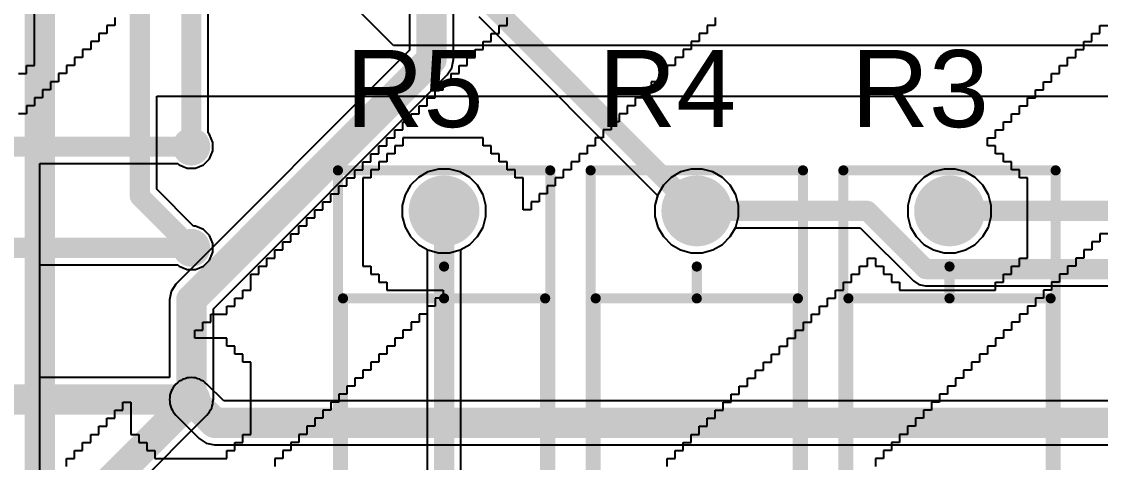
# Model space of a CAD drawing. Header units: inches. Extents: x 1.37 to 7.44, y 1.69 to 5.2.
# Drawn here: x 3.844 to 4.684, y 3.455 to 3.798 of the extents above; entities that cross this region are included whole.
import ezdxf

# ---------------------------------------------------------------- set-up
doc = ezdxf.new("R2010")
doc.units = ezdxf.units.IN
doc.header["$MEASUREMENT"] = 0
for name, color, linetype in [('Bottom Layer', 5, 'Continuous'), ('Bottom Overlay', 54, 'Continuous'), ('Bottom Solder', 6, 'Continuous'), ('Multi-Layer', 9, 'Continuous'), ('Pad Holes', 156, 'Continuous'), ('Top 3D Body', 56, 'Continuous'), ('Top Assembly', 56, 'Continuous'), ('Top Courtyard', 56, 'Continuous'), ('Top Layer', 1, 'Continuous'), ('Top Overlay', 2, 'Continuous'), ('Top Solder', 216, 'Continuous'), ('Via Holes', 16, 'Continuous')]:
    doc.layers.add(name, color=color, linetype=linetype)
doc.styles.add('Arial', font='', dxfattribs={"height": 0.2})
doc.styles.get('Arial').set_extended_font_data('Arial')

# ---------------------------------------------------------------- blocks, each defined once
blk = doc.blocks.new('FP_VR37_MFG_51')
at = {"layer": 'Bottom Layer'}
h = blk.add_hatch(color=5, dxfattribs=at)
edge = h.paths.add_edge_path()
edge.add_arc((0.30433, 0), 0.02756, 0, 360)
at = {"layer": 'Bottom Solder'}
h = blk.add_hatch(color=6, dxfattribs=at)
edge = h.paths.add_edge_path()
edge.add_arc((0.30433, 0), 0.02756, 0, 360)
at = {"layer": 'Multi-Layer'}
h = blk.add_hatch(color=9, dxfattribs=at)
edge = h.paths.add_edge_path()
edge.add_arc((0.30433, 0), 0.02756, 0, 360)
at = {"layer": 'Pad Holes'}
h = blk.add_hatch(color=7, dxfattribs=at)
edge = h.paths.add_edge_path()
edge.add_arc((0.30433, 0), 0.01772, 0, 360)
at = {"layer": 'Top Layer'}
h = blk.add_hatch(color=1, dxfattribs=at)
edge = h.paths.add_edge_path()
edge.add_arc((0.30433, 0), 0.02756, 0, 360)
at = {"layer": 'Top Solder'}
h = blk.add_hatch(color=216, dxfattribs=at)
edge = h.paths.add_edge_path()
edge.add_arc((0.30433, 0), 0.02756, 0, 360)
at = {"layer": 'Top 3D Body'}
for points in [[(-0.23622, 0.07874, 0.00787, 0.00787, 0), (0.23622, 0.07874, 0.00787, 0.00787, 0)], [(0.23622, 0.07874, 0.00787, 0.00787, 0), (0.23622, -0.07874, 0.00787, 0.00787, 0)], [(-0.23622, -0.07874, 0.00787, 0.00787, 0), (0.23622, -0.07874, 0.00787, 0.00787, 0)]]:
    blk.add_lwpolyline(points, format="xyseb", dxfattribs=at)
for points in [[(0.23425, 0.07874, 0.00394, 0.00394, 1), (0.23819, 0.07874, 0.00394, 0.00394, 1)], [(0.23425, 0.07874, 0.00394, 0.00394, 1), (0.23819, 0.07874, 0.00394, 0.00394, 1)], [(0.23425, -0.07874, 0.00394, 0.00394, 1), (0.23819, -0.07874, 0.00394, 0.00394, 1)], [(0.23425, -0.07874, 0.00394, 0.00394, 1), (0.23819, -0.07874, 0.00394, 0.00394, 1)]]:
    blk.add_lwpolyline(points, format="xyseb", close=True, dxfattribs=at)
at = {"layer": 'Top Assembly'}
for points in [[(-0.33583, 0.08268, 0.00787, 0.00787, 0), (0.33583, 0.08268, 0.00787, 0.00787, 0)], [(0.33583, 0.08268, 0.00787, 0.00787, 0), (0.33583, -0.08268, 0.00787, 0.00787, 0)], [(-0.33583, -0.08268, 0.00787, 0.00787, 0), (0.33583, -0.08268, 0.00787, 0.00787, 0)]]:
    blk.add_lwpolyline(points, format="xyseb", dxfattribs=at)
for points in [[(0.33386, 0.08268, 0.00394, 0.00394, 1), (0.3378, 0.08268, 0.00394, 0.00394, 1)], [(0.33386, 0.08268, 0.00394, 0.00394, 1), (0.3378, 0.08268, 0.00394, 0.00394, 1)], [(0.33386, -0.08268, 0.00394, 0.00394, 1), (0.3378, -0.08268, 0.00394, 0.00394, 1)], [(0.33386, -0.08268, 0.00394, 0.00394, 1), (0.3378, -0.08268, 0.00394, 0.00394, 1)]]:
    blk.add_lwpolyline(points, format="xyseb", close=True, dxfattribs=at)
at = {"layer": 'Top Courtyard'}
for points in [[(-0.33583, 0.08268, 0.00787, 0.00787, 0), (0.33583, 0.08268, 0.00787, 0.00787, 0)], [(0.33583, 0.08268, 0.00787, 0.00787, 0), (0.33583, -0.08268, 0.00787, 0.00787, 0)], [(-0.33583, -0.08268, 0.00787, 0.00787, 0), (0.33583, -0.08268, 0.00787, 0.00787, 0)]]:
    blk.add_lwpolyline(points, format="xyseb", dxfattribs=at)
for points in [[(0.33386, 0.08268, 0.00394, 0.00394, 1), (0.3378, 0.08268, 0.00394, 0.00394, 1)], [(0.33386, 0.08268, 0.00394, 0.00394, 1), (0.3378, 0.08268, 0.00394, 0.00394, 1)], [(0.33386, -0.08268, 0.00394, 0.00394, 1), (0.3378, -0.08268, 0.00394, 0.00394, 1)], [(0.33386, -0.08268, 0.00394, 0.00394, 1), (0.3378, -0.08268, 0.00394, 0.00394, 1)]]:
    blk.add_lwpolyline(points, format="xyseb", close=True, dxfattribs=at)
at = {"layer": 'Top Overlay'}
for points in [[(-0.23622, 0.07874, 0.00787, 0.00787, 0), (0.23622, 0.07874, 0.00787, 0.00787, 0)], [(0.23622, 0.07874, 0.00787, 0.00787, 0), (0.23622, -0.07874, 0.00787, 0.00787, 0)], [(0.23622, 0, 0.00787, 0.00787, 0), (0.26102, 0, 0.00787, 0.00787, 0)], [(-0.23622, -0.07874, 0.00787, 0.00787, 0), (0.23622, -0.07874, 0.00787, 0.00787, 0)]]:
    blk.add_lwpolyline(points, format="xyseb", dxfattribs=at)
for points in [[(0.23425, 0.07874, 0.00394, 0.00394, 1), (0.23819, 0.07874, 0.00394, 0.00394, 1)], [(0.23425, 0.07874, 0.00394, 0.00394, 1), (0.23819, 0.07874, 0.00394, 0.00394, 1)], [(0.23425, 0, 0.00394, 0.00394, 1), (0.23819, 0, 0.00394, 0.00394, 1)], [(0.25906, 0, 0.00394, 0.00394, 1), (0.26299, 0, 0.00394, 0.00394, 1)], [(0.23425, -0.07874, 0.00394, 0.00394, 1), (0.23819, -0.07874, 0.00394, 0.00394, 1)], [(0.23425, -0.07874, 0.00394, 0.00394, 1), (0.23819, -0.07874, 0.00394, 0.00394, 1)]]:
    blk.add_lwpolyline(points, format="xyseb", close=True, dxfattribs=at)
blk = doc.blocks.new('FP_VR37_MFG_52')
at = {"layer": 'Bottom Layer'}
h = blk.add_hatch(color=5, dxfattribs=at)
edge = h.paths.add_edge_path()
edge.add_arc((0.30433, 0), 0.02756, 0, 360)
at = {"layer": 'Bottom Solder'}
h = blk.add_hatch(color=6, dxfattribs=at)
edge = h.paths.add_edge_path()
edge.add_arc((0.30433, 0), 0.02756, 0, 360)
at = {"layer": 'Multi-Layer'}
h = blk.add_hatch(color=9, dxfattribs=at)
edge = h.paths.add_edge_path()
edge.add_arc((0.30433, 0), 0.02756, 0, 360)
at = {"layer": 'Pad Holes'}
h = blk.add_hatch(color=7, dxfattribs=at)
edge = h.paths.add_edge_path()
edge.add_arc((0.30433, 0), 0.01772, 0, 360)
at = {"layer": 'Top Layer'}
h = blk.add_hatch(color=1, dxfattribs=at)
edge = h.paths.add_edge_path()
edge.add_arc((0.30433, 0), 0.02756, 0, 360)
at = {"layer": 'Top Solder'}
h = blk.add_hatch(color=216, dxfattribs=at)
edge = h.paths.add_edge_path()
edge.add_arc((0.30433, 0), 0.02756, 0, 360)
at = {"layer": 'Top 3D Body'}
for points in [[(-0.23622, 0.07874, 0.00787, 0.00787, 0), (0.23622, 0.07874, 0.00787, 0.00787, 0)], [(0.23622, 0.07874, 0.00787, 0.00787, 0), (0.23622, -0.07874, 0.00787, 0.00787, 0)], [(-0.23622, -0.07874, 0.00787, 0.00787, 0), (0.23622, -0.07874, 0.00787, 0.00787, 0)]]:
    blk.add_lwpolyline(points, format="xyseb", dxfattribs=at)
for points in [[(0.23425, 0.07874, 0.00394, 0.00394, 1), (0.23819, 0.07874, 0.00394, 0.00394, 1)], [(0.23425, 0.07874, 0.00394, 0.00394, 1), (0.23819, 0.07874, 0.00394, 0.00394, 1)], [(0.23425, -0.07874, 0.00394, 0.00394, 1), (0.23819, -0.07874, 0.00394, 0.00394, 1)], [(0.23425, -0.07874, 0.00394, 0.00394, 1), (0.23819, -0.07874, 0.00394, 0.00394, 1)]]:
    blk.add_lwpolyline(points, format="xyseb", close=True, dxfattribs=at)
at = {"layer": 'Top Assembly'}
for points in [[(-0.33583, 0.08268, 0.00787, 0.00787, 0), (0.33583, 0.08268, 0.00787, 0.00787, 0)], [(0.33583, 0.08268, 0.00787, 0.00787, 0), (0.33583, -0.08268, 0.00787, 0.00787, 0)], [(-0.33583, -0.08268, 0.00787, 0.00787, 0), (0.33583, -0.08268, 0.00787, 0.00787, 0)]]:
    blk.add_lwpolyline(points, format="xyseb", dxfattribs=at)
for points in [[(0.33386, 0.08268, 0.00394, 0.00394, 1), (0.3378, 0.08268, 0.00394, 0.00394, 1)], [(0.33386, 0.08268, 0.00394, 0.00394, 1), (0.3378, 0.08268, 0.00394, 0.00394, 1)], [(0.33386, -0.08268, 0.00394, 0.00394, 1), (0.3378, -0.08268, 0.00394, 0.00394, 1)], [(0.33386, -0.08268, 0.00394, 0.00394, 1), (0.3378, -0.08268, 0.00394, 0.00394, 1)]]:
    blk.add_lwpolyline(points, format="xyseb", close=True, dxfattribs=at)
at = {"layer": 'Top Courtyard'}
for points in [[(-0.33583, 0.08268, 0.00787, 0.00787, 0), (0.33583, 0.08268, 0.00787, 0.00787, 0)], [(0.33583, 0.08268, 0.00787, 0.00787, 0), (0.33583, -0.08268, 0.00787, 0.00787, 0)], [(-0.33583, -0.08268, 0.00787, 0.00787, 0), (0.33583, -0.08268, 0.00787, 0.00787, 0)]]:
    blk.add_lwpolyline(points, format="xyseb", dxfattribs=at)
for points in [[(0.33386, 0.08268, 0.00394, 0.00394, 1), (0.3378, 0.08268, 0.00394, 0.00394, 1)], [(0.33386, 0.08268, 0.00394, 0.00394, 1), (0.3378, 0.08268, 0.00394, 0.00394, 1)], [(0.33386, -0.08268, 0.00394, 0.00394, 1), (0.3378, -0.08268, 0.00394, 0.00394, 1)], [(0.33386, -0.08268, 0.00394, 0.00394, 1), (0.3378, -0.08268, 0.00394, 0.00394, 1)]]:
    blk.add_lwpolyline(points, format="xyseb", close=True, dxfattribs=at)
at = {"layer": 'Top Overlay'}
for points in [[(-0.23622, 0.07874, 0.00787, 0.00787, 0), (0.23622, 0.07874, 0.00787, 0.00787, 0)], [(0.23622, 0.07874, 0.00787, 0.00787, 0), (0.23622, -0.07874, 0.00787, 0.00787, 0)], [(0.23622, 0, 0.00787, 0.00787, 0), (0.26102, 0, 0.00787, 0.00787, 0)], [(-0.23622, -0.07874, 0.00787, 0.00787, 0), (0.23622, -0.07874, 0.00787, 0.00787, 0)]]:
    blk.add_lwpolyline(points, format="xyseb", dxfattribs=at)
for points in [[(0.23425, 0.07874, 0.00394, 0.00394, 1), (0.23819, 0.07874, 0.00394, 0.00394, 1)], [(0.23425, 0.07874, 0.00394, 0.00394, 1), (0.23819, 0.07874, 0.00394, 0.00394, 1)], [(0.23425, 0, 0.00394, 0.00394, 1), (0.23819, 0, 0.00394, 0.00394, 1)], [(0.25906, 0, 0.00394, 0.00394, 1), (0.26299, 0, 0.00394, 0.00394, 1)], [(0.23425, -0.07874, 0.00394, 0.00394, 1), (0.23819, -0.07874, 0.00394, 0.00394, 1)], [(0.23425, -0.07874, 0.00394, 0.00394, 1), (0.23819, -0.07874, 0.00394, 0.00394, 1)]]:
    blk.add_lwpolyline(points, format="xyseb", close=True, dxfattribs=at)
blk = doc.blocks.new('FP_VR37_MFG_53')
at = {"layer": 'Bottom Layer'}
h = blk.add_hatch(color=5, dxfattribs=at)
edge = h.paths.add_edge_path()
edge.add_arc((0.30433, 0), 0.02756, 0, 360)
at = {"layer": 'Bottom Solder'}
h = blk.add_hatch(color=6, dxfattribs=at)
edge = h.paths.add_edge_path()
edge.add_arc((0.30433, 0), 0.02756, 0, 360)
at = {"layer": 'Multi-Layer'}
h = blk.add_hatch(color=9, dxfattribs=at)
edge = h.paths.add_edge_path()
edge.add_arc((0.30433, 0), 0.02756, 0, 360)
at = {"layer": 'Pad Holes'}
h = blk.add_hatch(color=7, dxfattribs=at)
edge = h.paths.add_edge_path()
edge.add_arc((0.30433, 0), 0.01772, 0, 360)
at = {"layer": 'Top Layer'}
h = blk.add_hatch(color=1, dxfattribs=at)
edge = h.paths.add_edge_path()
edge.add_arc((0.30433, 0), 0.02756, 0, 360)
at = {"layer": 'Top Solder'}
h = blk.add_hatch(color=216, dxfattribs=at)
edge = h.paths.add_edge_path()
edge.add_arc((0.30433, 0), 0.02756, 0, 360)
at = {"layer": 'Top 3D Body'}
for points in [[(-0.23622, 0.07874, 0.00787, 0.00787, 0), (0.23622, 0.07874, 0.00787, 0.00787, 0)], [(0.23622, 0.07874, 0.00787, 0.00787, 0), (0.23622, -0.07874, 0.00787, 0.00787, 0)], [(-0.23622, -0.07874, 0.00787, 0.00787, 0), (0.23622, -0.07874, 0.00787, 0.00787, 0)]]:
    blk.add_lwpolyline(points, format="xyseb", dxfattribs=at)
for points in [[(0.23425, 0.07874, 0.00394, 0.00394, 1), (0.23819, 0.07874, 0.00394, 0.00394, 1)], [(0.23425, 0.07874, 0.00394, 0.00394, 1), (0.23819, 0.07874, 0.00394, 0.00394, 1)], [(0.23425, -0.07874, 0.00394, 0.00394, 1), (0.23819, -0.07874, 0.00394, 0.00394, 1)], [(0.23425, -0.07874, 0.00394, 0.00394, 1), (0.23819, -0.07874, 0.00394, 0.00394, 1)]]:
    blk.add_lwpolyline(points, format="xyseb", close=True, dxfattribs=at)
at = {"layer": 'Top Assembly'}
for points in [[(-0.33583, 0.08268, 0.00787, 0.00787, 0), (0.33583, 0.08268, 0.00787, 0.00787, 0)], [(0.33583, 0.08268, 0.00787, 0.00787, 0), (0.33583, -0.08268, 0.00787, 0.00787, 0)], [(-0.33583, -0.08268, 0.00787, 0.00787, 0), (0.33583, -0.08268, 0.00787, 0.00787, 0)]]:
    blk.add_lwpolyline(points, format="xyseb", dxfattribs=at)
for points in [[(0.33386, 0.08268, 0.00394, 0.00394, 1), (0.3378, 0.08268, 0.00394, 0.00394, 1)], [(0.33386, 0.08268, 0.00394, 0.00394, 1), (0.3378, 0.08268, 0.00394, 0.00394, 1)], [(0.33386, -0.08268, 0.00394, 0.00394, 1), (0.3378, -0.08268, 0.00394, 0.00394, 1)], [(0.33386, -0.08268, 0.00394, 0.00394, 1), (0.3378, -0.08268, 0.00394, 0.00394, 1)]]:
    blk.add_lwpolyline(points, format="xyseb", close=True, dxfattribs=at)
at = {"layer": 'Top Courtyard'}
for points in [[(-0.33583, 0.08268, 0.00787, 0.00787, 0), (0.33583, 0.08268, 0.00787, 0.00787, 0)], [(0.33583, 0.08268, 0.00787, 0.00787, 0), (0.33583, -0.08268, 0.00787, 0.00787, 0)], [(-0.33583, -0.08268, 0.00787, 0.00787, 0), (0.33583, -0.08268, 0.00787, 0.00787, 0)]]:
    blk.add_lwpolyline(points, format="xyseb", dxfattribs=at)
for points in [[(0.33386, 0.08268, 0.00394, 0.00394, 1), (0.3378, 0.08268, 0.00394, 0.00394, 1)], [(0.33386, 0.08268, 0.00394, 0.00394, 1), (0.3378, 0.08268, 0.00394, 0.00394, 1)], [(0.33386, -0.08268, 0.00394, 0.00394, 1), (0.3378, -0.08268, 0.00394, 0.00394, 1)], [(0.33386, -0.08268, 0.00394, 0.00394, 1), (0.3378, -0.08268, 0.00394, 0.00394, 1)]]:
    blk.add_lwpolyline(points, format="xyseb", close=True, dxfattribs=at)
at = {"layer": 'Top Overlay'}
for points in [[(-0.23622, 0.07874, 0.00787, 0.00787, 0), (0.23622, 0.07874, 0.00787, 0.00787, 0)], [(0.23622, 0.07874, 0.00787, 0.00787, 0), (0.23622, -0.07874, 0.00787, 0.00787, 0)], [(0.23622, 0, 0.00787, 0.00787, 0), (0.26102, 0, 0.00787, 0.00787, 0)], [(-0.23622, -0.07874, 0.00787, 0.00787, 0), (0.23622, -0.07874, 0.00787, 0.00787, 0)]]:
    blk.add_lwpolyline(points, format="xyseb", dxfattribs=at)
for points in [[(0.23425, 0.07874, 0.00394, 0.00394, 1), (0.23819, 0.07874, 0.00394, 0.00394, 1)], [(0.23425, 0.07874, 0.00394, 0.00394, 1), (0.23819, 0.07874, 0.00394, 0.00394, 1)], [(0.23425, 0, 0.00394, 0.00394, 1), (0.23819, 0, 0.00394, 0.00394, 1)], [(0.25906, 0, 0.00394, 0.00394, 1), (0.26299, 0, 0.00394, 0.00394, 1)], [(0.23425, -0.07874, 0.00394, 0.00394, 1), (0.23819, -0.07874, 0.00394, 0.00394, 1)], [(0.23425, -0.07874, 0.00394, 0.00394, 1), (0.23819, -0.07874, 0.00394, 0.00394, 1)]]:
    blk.add_lwpolyline(points, format="xyseb", close=True, dxfattribs=at)

msp = doc.modelspace()

# ---------------------------------------------------------------- hatches: boundary and pattern name
at = {"layer": 'Bottom Layer'}
h = msp.add_hatch(color=5, dxfattribs=at)
edge = h.paths.add_edge_path()
edge.add_arc((3.97638, 3.70079), 0.01181, 0, 360)
h = msp.add_hatch(color=5, dxfattribs=at)
edge = h.paths.add_edge_path()
edge.add_arc((3.97638, 3.62205), 0.01181, 0, 360)
h = msp.add_hatch(color=5, dxfattribs=at)
edge = h.paths.add_edge_path()
edge.add_arc((3.97638, 3.50394), 0.01181, 0, 360)
at = {"layer": 'Bottom Solder'}
h = msp.add_hatch(color=6, dxfattribs=at)
edge = h.paths.add_edge_path()
edge.add_arc((3.97638, 3.70079), 0.01476, 0, 360)
h = msp.add_hatch(color=6, dxfattribs=at)
edge = h.paths.add_edge_path()
edge.add_arc((3.97638, 3.62205), 0.01476, 0, 360)
h = msp.add_hatch(color=6, dxfattribs=at)
edge = h.paths.add_edge_path()
edge.add_arc((3.97638, 3.50394), 0.01476, 0, 360)
at = {"layer": 'Top Layer'}
h = msp.add_hatch(color=1, dxfattribs=at)
edge = h.paths.add_edge_path()
edge.add_arc((3.97638, 3.70079), 0.01181, 0, 360)
h = msp.add_hatch(color=1, dxfattribs=at)
edge = h.paths.add_edge_path()
edge.add_arc((3.97638, 3.62205), 0.01181, 0, 360)
h = msp.add_hatch(color=1, dxfattribs=at)
edge = h.paths.add_edge_path()
edge.add_arc((3.97638, 3.50394), 0.01181, 0, 360)
at = {"layer": 'Top Solder'}
h = msp.add_hatch(color=216, dxfattribs=at)
edge = h.paths.add_edge_path()
edge.add_arc((3.97638, 3.70079), 0.01476, 0, 360)
h = msp.add_hatch(color=216, dxfattribs=at)
edge = h.paths.add_edge_path()
edge.add_arc((3.97638, 3.62205), 0.01476, 0, 360)
h = msp.add_hatch(color=216, dxfattribs=at)
edge = h.paths.add_edge_path()
edge.add_arc((3.97638, 3.50394), 0.01476, 0, 360)
at = {"layer": 'Via Holes'}
h = msp.add_hatch(color=7, dxfattribs=at)
edge = h.paths.add_edge_path()
edge.add_arc((3.97638, 3.70079), 0.00591, 0, 360)
h = msp.add_hatch(color=7, dxfattribs=at)
edge = h.paths.add_edge_path()
edge.add_arc((3.97638, 3.62205), 0.00591, 0, 360)
h = msp.add_hatch(color=7, dxfattribs=at)
edge = h.paths.add_edge_path()
edge.add_arc((3.97638, 3.50394), 0.00591, 0, 360)

# ---------------------------------------------------------------- linework, layer by layer
at = {"layer": 'Bottom Layer'}
for p, q in [((4.1806, 3.76866), (4.1806, 3.90952)), ((3.9895, 3.71144), (3.9895, 3.85827)), ((4.14632, 3.84835), (4.14632, 3.77576)), ((4.2003, 3.802), (4.33957, 3.66273)), ((4.14632, 3.77576), (3.96426, 3.59369)), ((4.1793, 3.7621), (4.1806, 3.76866)), ((3.99352, 3.57447), (4.17558, 3.75654)), ((4.17558, 3.75654), (4.1793, 3.7621)), ((3.99063, 3.71031), (3.9895, 3.71144)), ((3.99319, 3.70413), (3.99063, 3.71031)), ((3.99319, 3.69744), (3.99319, 3.70413)), ((3.9859, 3.68654), (3.99063, 3.69126)), ((3.99063, 3.69126), (3.99319, 3.69744)), ((3.85827, 3.52108), (3.85827, 3.68766)), ((3.85827, 3.68766), (3.96573, 3.68766)), ((3.96573, 3.68766), (3.96686, 3.68654)), ((3.96686, 3.68654), (3.97303, 3.68398)), ((3.97303, 3.68398), (3.97972, 3.68398)), ((3.97972, 3.68398), (3.9859, 3.68654)), ((4.16066, 3.68113), (4.15324, 3.67684)), ((4.16894, 3.68335), (4.16066, 3.68113)), ((4.17751, 3.68335), (4.16894, 3.68335)), ((4.1858, 3.68113), (4.17751, 3.68335)), ((4.19322, 3.67684), (4.1858, 3.68113)), ((4.15324, 3.67684), (4.14717, 3.67078)), ((4.19928, 3.67078), (4.19322, 3.67684)), ((4.14717, 3.67078), (4.14289, 3.66335)), ((4.20357, 3.66335), (4.19928, 3.67078)), ((4.14289, 3.66335), (4.14067, 3.65507)), ((4.20579, 3.65507), (4.20357, 3.66335)), ((4.33957, 3.66273), (4.33752, 3.65507)), ((4.14067, 3.65507), (4.14067, 3.6465)), ((4.20579, 3.6465), (4.20579, 3.65507)), ((4.33752, 3.65507), (4.33752, 3.6465)), ((4.14067, 3.6465), (4.14289, 3.63822)), ((4.20357, 3.63822), (4.20579, 3.6465)), ((4.33752, 3.6465), (4.33974, 3.63822)), ((4.14289, 3.63822), (4.14717, 3.6308)), ((4.14717, 3.6308), (4.15324, 3.62473)), ((4.19322, 3.62473), (4.19928, 3.6308)), ((4.19928, 3.6308), (4.20357, 3.63822)), ((4.33974, 3.63822), (4.34403, 3.6308)), ((4.34403, 3.6308), (4.35009, 3.62473)), ((4.39007, 3.62473), (4.39613, 3.6308)), ((4.39613, 3.6308), (4.4001, 3.63766)), ((4.4001, 3.63766), (4.49746, 3.63766)), ((4.49746, 3.63766), (4.53889, 3.59623)), ((4.15324, 3.62473), (4.1601, 3.62077)), ((4.18635, 3.62077), (4.19322, 3.62473)), ((4.35009, 3.62473), (4.35751, 3.62045)), ((4.38265, 3.62045), (4.39007, 3.62473)), ((4.1601, 3.62077), (4.1601, 3.23898)), ((4.18635, 3.24441), (4.18635, 3.62077)), ((4.35751, 3.62045), (4.36579, 3.61823)), ((4.36579, 3.61823), (4.37437, 3.61823)), ((4.37437, 3.61823), (4.38265, 3.62045)), ((3.96426, 3.59369), (3.96054, 3.58813)), ((4.53889, 3.59623), (4.54315, 3.59338)), ((4.54315, 3.59338), (4.54818, 3.59239)), ((4.54818, 3.59239), (4.74421, 3.59239)), ((3.96054, 3.58813), (3.95924, 3.58157)), ((3.95924, 3.58157), (3.95924, 3.52108)), ((3.99352, 3.50394), (3.99352, 3.57447)), ((3.95924, 3.52108), (3.85827, 3.52108)), ((3.99063, 3.49441), (3.99128, 3.49597)), ((3.99128, 3.49597), (3.99221, 3.49738)), ((3.99221, 3.49738), (3.99254, 3.49903)), ((3.99254, 3.49903), (3.99319, 3.50059)), ((3.99319, 3.50228), (3.99352, 3.50394)), ((3.99319, 3.50059), (3.99319, 3.50228)), ((3.87541, 3.37873), (3.9885, 3.49182)), ((3.9885, 3.49182), (3.98944, 3.49322)), ((3.98944, 3.49322), (3.99063, 3.49441))]:
    msp.add_line(p, q, dxfattribs=at)
for points in [[(4.16346, 3.76866, 0.02362, 0.02362, 0), (4.16346, 3.90952, 0.02362, 0.02362, 0)], [(3.97638, 3.70079, 0.01575, 0.01575, 0), (3.97638, 3.85827, 0.01575, 0.01575, 0)], [(4.20959, 3.81128, 0.01575, 0.01575, 0), (4.37008, 3.65079, 0.01575, 0.01575, 0)], [(3.97638, 3.58157, 0.02362, 0.02362, 0), (4.16346, 3.76866, 0.02362, 0.02362, 0)], [(3.70079, 3.70079, 0.01575, 0.01575, 0), (3.97638, 3.70079, 0.01575, 0.01575, 0)], [(4.17323, 3.23898, 0.01575, 0.01575, 0), (4.17323, 3.65079, 0.01575, 0.01575, 0)], [(4.37008, 3.65079, 0.01575, 0.01575, 0), (4.5029, 3.65079, 0.01575, 0.01575, 0)], [(4.5029, 3.65079, 0.01575, 0.01575, 0), (4.54818, 3.60551, 0.01575, 0.01575, 0)], [(4.56693, 3.65079, 0.01575, 0.01575, 0), (5.16811, 3.65079, 0.01575, 0.01575, 0)], [(4.54818, 3.60551, 0.01575, 0.01575, 0), (4.75906, 3.60551, 0.01575, 0.01575, 0)], [(3.97638, 3.50394, 0.02362, 0.02362, 0), (3.97638, 3.58157, 0.02362, 0.02362, 0)], [(3.66142, 3.50394, 0.02362, 0.02362, 0), (3.97638, 3.50394, 0.02362, 0.02362, 0)], [(3.85827, 3.38583, 0.02362, 0.02362, 0), (3.97638, 3.50394, 0.02362, 0.02362, 0)]]:
    msp.add_lwpolyline(points, format="xyseb", dxfattribs=at)
for points in [[(4.15756, 3.76866, 0.01181, 0.01181, 1), (4.16937, 3.76866, 0.01181, 0.01181, 1)], [(4.15756, 3.76866, 0.01181, 0.01181, 1), (4.16937, 3.76866, 0.01181, 0.01181, 1)], [(3.97244, 3.70079, 0.00787, 0.00787, 1), (3.98032, 3.70079, 0.00787, 0.00787, 1)], [(3.97244, 3.70079, 0.00787, 0.00787, 1), (3.98032, 3.70079, 0.00787, 0.00787, 1)], [(4.16929, 3.65079, 0.00787, 0.00787, 1), (4.17717, 3.65079, 0.00787, 0.00787, 1)], [(4.36614, 3.65079, 0.00787, 0.00787, 1), (4.37402, 3.65079, 0.00787, 0.00787, 1)], [(4.36614, 3.65079, 0.00787, 0.00787, 1), (4.37402, 3.65079, 0.00787, 0.00787, 1)], [(4.49896, 3.65079, 0.00787, 0.00787, 1), (4.50684, 3.65079, 0.00787, 0.00787, 1)], [(4.49896, 3.65079, 0.00787, 0.00787, 1), (4.50684, 3.65079, 0.00787, 0.00787, 1)], [(4.56299, 3.65079, 0.00787, 0.00787, 1), (4.57087, 3.65079, 0.00787, 0.00787, 1)], [(4.54424, 3.60551, 0.00787, 0.00787, 1), (4.55211, 3.60551, 0.00787, 0.00787, 1)], [(4.54424, 3.60551, 0.00787, 0.00787, 1), (4.55211, 3.60551, 0.00787, 0.00787, 1)], [(3.97047, 3.58157, 0.01181, 0.01181, 1), (3.98228, 3.58157, 0.01181, 0.01181, 1)], [(3.97047, 3.58157, 0.01181, 0.01181, 1), (3.98228, 3.58157, 0.01181, 0.01181, 1)], [(3.97047, 3.50394, 0.01181, 0.01181, 1), (3.98228, 3.50394, 0.01181, 0.01181, 1)], [(3.97047, 3.50394, 0.01181, 0.01181, 1), (3.98228, 3.50394, 0.01181, 0.01181, 1)], [(3.97047, 3.50394, 0.01181, 0.01181, 1), (3.98228, 3.50394, 0.01181, 0.01181, 1)]]:
    msp.add_lwpolyline(points, format="xyseb", close=True, dxfattribs=at)
at = {"layer": 'Bottom Overlay'}
for p, q in [((3.8543, 3.76381), (3.8543, 3.90104)), ((3.91667, 3.80124), (3.91667, 3.795)), ((4.22232, 3.795), (4.22232, 3.80124)), ((4.3845, 3.80124), (4.3845, 3.795)), ((3.91667, 3.795), (3.91044, 3.795)), ((3.91044, 3.795), (3.91044, 3.78876)), ((4.21608, 3.78876), (4.21608, 3.795)), ((4.21608, 3.795), (4.22232, 3.795)), ((4.3845, 3.795), (4.37826, 3.795)), ((4.37826, 3.795), (4.37826, 3.78876)), ((4.68391, 3.78876), (4.68391, 3.795)), ((4.68391, 3.795), (4.69014, 3.795)), ((3.9042, 3.78252), (3.89796, 3.78252)), ((3.89796, 3.78252), (3.89796, 3.77629)), ((3.91044, 3.78876), (3.9042, 3.78876)), ((3.9042, 3.78876), (3.9042, 3.78252)), ((4.20361, 3.77629), (4.20361, 3.78252)), ((4.20361, 3.78252), (4.20984, 3.78252)), ((4.20984, 3.78252), (4.20984, 3.78876)), ((4.20984, 3.78876), (4.21608, 3.78876)), ((4.37202, 3.78252), (4.36579, 3.78252)), ((4.36579, 3.78252), (4.36579, 3.77629)), ((4.37826, 3.78876), (4.37202, 3.78876)), ((4.37202, 3.78876), (4.37202, 3.78252)), ((4.67143, 3.77629), (4.67143, 3.78252)), ((4.67143, 3.78252), (4.67767, 3.78252)), ((4.67767, 3.78252), (4.67767, 3.78876)), ((4.67767, 3.78876), (4.68391, 3.78876)), ((3.89796, 3.77629), (3.89172, 3.77629)), ((3.89172, 3.77629), (3.89172, 3.77005)), ((4.19737, 3.77005), (4.19737, 3.77629)), ((4.19737, 3.77629), (4.20361, 3.77629)), ((4.36579, 3.77629), (4.35955, 3.77629)), ((4.35955, 3.77629), (4.35955, 3.77005)), ((4.66519, 3.77005), (4.66519, 3.77629)), ((4.66519, 3.77629), (4.67143, 3.77629)), ((3.89172, 3.77005), (3.88549, 3.77005)), ((3.88549, 3.77005), (3.88549, 3.76381)), ((4.19113, 3.76381), (4.19113, 3.77005)), ((4.19113, 3.77005), (4.19737, 3.77005)), ((4.35955, 3.77005), (4.35331, 3.77005)), ((4.35331, 3.77005), (4.35331, 3.76381)), ((4.65895, 3.76381), (4.65895, 3.77005)), ((4.65895, 3.77005), (4.66519, 3.77005)), ((3.84182, 3.75757), (3.84806, 3.75757)), ((3.84806, 3.75757), (3.84806, 3.76381)), ((3.84806, 3.76381), (3.8543, 3.76381)), ((3.87925, 3.75757), (3.87301, 3.75757)), ((3.87301, 3.75757), (3.87301, 3.75134)), ((3.88549, 3.76381), (3.87925, 3.76381)), ((3.87925, 3.76381), (3.87925, 3.75757)), ((4.17866, 3.75134), (4.17866, 3.75757)), ((4.17866, 3.75757), (4.18489, 3.75757)), ((4.18489, 3.75757), (4.18489, 3.76381)), ((4.18489, 3.76381), (4.19113, 3.76381)), ((4.34707, 3.75757), (4.34083, 3.75757)), ((4.34083, 3.75757), (4.34083, 3.75134)), ((4.35331, 3.76381), (4.34707, 3.76381)), ((4.34707, 3.76381), (4.34707, 3.75757)), ((4.64648, 3.75134), (4.64648, 3.75757)), ((4.64648, 3.75757), (4.65272, 3.75757)), ((4.65272, 3.75757), (4.65272, 3.76381)), ((4.65272, 3.76381), (4.65895, 3.76381)), ((3.87301, 3.75134), (3.86677, 3.75134)), ((3.86677, 3.75134), (3.86677, 3.7451)), ((4.17242, 3.7451), (4.17242, 3.75134)), ((4.17242, 3.75134), (4.17866, 3.75134)), ((4.34083, 3.75134), (4.3346, 3.75134)), ((4.3346, 3.75134), (4.3346, 3.7451)), ((4.64024, 3.7451), (4.64024, 3.75134)), ((4.64024, 3.75134), (4.64648, 3.75134)), ((3.86677, 3.7451), (3.86054, 3.7451)), ((3.86054, 3.7451), (3.86054, 3.73886)), ((4.16618, 3.73886), (4.16618, 3.7451)), ((4.16618, 3.7451), (4.17242, 3.7451)), ((4.3346, 3.7451), (4.32836, 3.7451)), ((4.32836, 3.7451), (4.32836, 3.73886)), ((4.634, 3.73886), (4.634, 3.7451)), ((4.634, 3.7451), (4.64024, 3.7451)), ((3.8543, 3.73262), (3.84806, 3.73262)), ((3.84806, 3.73262), (3.84806, 3.72639)), ((3.86054, 3.73886), (3.8543, 3.73886)), ((3.8543, 3.73886), (3.8543, 3.73262)), ((4.15371, 3.72639), (4.15371, 3.73262)), ((4.15371, 3.73262), (4.15994, 3.73262)), ((4.15994, 3.73262), (4.15994, 3.73886)), ((4.15994, 3.73886), (4.16618, 3.73886)), ((4.32212, 3.73262), (4.31588, 3.73262)), ((4.31588, 3.73262), (4.31588, 3.72639)), ((4.32836, 3.73886), (4.32212, 3.73886)), ((4.32212, 3.73886), (4.32212, 3.73262)), ((4.62153, 3.72639), (4.62153, 3.73262)), ((4.62153, 3.73262), (4.62777, 3.73262)), ((4.62777, 3.73262), (4.62777, 3.73886)), ((4.62777, 3.73886), (4.634, 3.73886)), ((3.84806, 3.72639), (3.84182, 3.72639)), ((4.14747, 3.72015), (4.14747, 3.72639)), ((4.14747, 3.72639), (4.15371, 3.72639)), ((4.31588, 3.72639), (4.30965, 3.72639)), ((4.30965, 3.72639), (4.30965, 3.72015)), ((4.61529, 3.72015), (4.61529, 3.72639)), ((4.61529, 3.72639), (4.62153, 3.72639)), ((4.14123, 3.71391), (4.14123, 3.72015)), ((4.14123, 3.72015), (4.14747, 3.72015)), ((4.30965, 3.72015), (4.30341, 3.72015)), ((4.30341, 3.72015), (4.30341, 3.71391)), ((4.60905, 3.71391), (4.60905, 3.72015)), ((4.60905, 3.72015), (4.61529, 3.72015)), ((4.12875, 3.70144), (4.12875, 3.70767)), ((4.12875, 3.70767), (4.13499, 3.70767)), ((4.13499, 3.70767), (4.13499, 3.71391)), ((4.13499, 3.71391), (4.14123, 3.71391)), ((4.20361, 3.70767), (4.14123, 3.70767)), ((4.14123, 3.70767), (4.14123, 3.70144)), ((4.20361, 3.70144), (4.20361, 3.70767)), ((4.29717, 3.70767), (4.29093, 3.70767)), ((4.29093, 3.70767), (4.29093, 3.70144)), ((4.30341, 3.71391), (4.29717, 3.71391)), ((4.29717, 3.71391), (4.29717, 3.70767)), ((4.59658, 3.70144), (4.59658, 3.70767)), ((4.59658, 3.70767), (4.60282, 3.70767)), ((4.60282, 3.70767), (4.60282, 3.71391)), ((4.60282, 3.71391), (4.60905, 3.71391)), ((4.12252, 3.6952), (4.12252, 3.70144)), ((4.12252, 3.70144), (4.12875, 3.70144)), ((4.14123, 3.70144), (4.13499, 3.70144)), ((4.13499, 3.70144), (4.13499, 3.6952)), ((4.20984, 3.70144), (4.20361, 3.70144)), ((4.20984, 3.6952), (4.20984, 3.70144)), ((4.29093, 3.70144), (4.2847, 3.70144)), ((4.2847, 3.70144), (4.2847, 3.6952)), ((4.60282, 3.70144), (4.59658, 3.70144)), ((4.60282, 3.6952), (4.60282, 3.70144)), ((4.11628, 3.68896), (4.11628, 3.6952)), ((4.11628, 3.6952), (4.12252, 3.6952)), ((4.13499, 3.6952), (4.12875, 3.6952)), ((4.12875, 3.6952), (4.12875, 3.68896)), ((4.21608, 3.6952), (4.20984, 3.6952)), ((4.21608, 3.68896), (4.21608, 3.6952)), ((4.2847, 3.6952), (4.27846, 3.6952)), ((4.27846, 3.6952), (4.27846, 3.68896)), ((4.60905, 3.6952), (4.60282, 3.6952)), ((4.60905, 3.68896), (4.60905, 3.6952)), ((4.1038, 3.67648), (4.1038, 3.68272)), ((4.1038, 3.68272), (4.11004, 3.68272)), ((4.11004, 3.68272), (4.11004, 3.68896)), ((4.11004, 3.68896), (4.11628, 3.68896)), ((4.12252, 3.68272), (4.11628, 3.68272)), ((4.11628, 3.68272), (4.11628, 3.67648)), ((4.12875, 3.68896), (4.12252, 3.68896)), ((4.12252, 3.68896), (4.12252, 3.68272)), ((4.22232, 3.68896), (4.21608, 3.68896)), ((4.22232, 3.68272), (4.22232, 3.68896)), ((4.22856, 3.68272), (4.22232, 3.68272)), ((4.22856, 3.67648), (4.22856, 3.68272)), ((4.27222, 3.68272), (4.26598, 3.68272)), ((4.26598, 3.68272), (4.26598, 3.67648)), ((4.27846, 3.68896), (4.27222, 3.68896)), ((4.27222, 3.68896), (4.27222, 3.68272)), ((4.61529, 3.68896), (4.60905, 3.68896)), ((4.61529, 3.68272), (4.61529, 3.68896)), ((4.62153, 3.68272), (4.61529, 3.68272)), ((4.62153, 3.67648), (4.62153, 3.68272)), ((4.09757, 3.67025), (4.09757, 3.67648)), ((4.09757, 3.67648), (4.1038, 3.67648)), ((4.11628, 3.67648), (4.11004, 3.67648)), ((4.11004, 3.67648), (4.11004, 3.60787)), ((4.23479, 3.67648), (4.22856, 3.67648)), ((4.23479, 3.65153), (4.23479, 3.67648)), ((4.26598, 3.67648), (4.25975, 3.67648)), ((4.25975, 3.67648), (4.25975, 3.67025)), ((4.62777, 3.67648), (4.62153, 3.67648)), ((4.62777, 3.61411), (4.62777, 3.67648)), ((4.08509, 3.65777), (4.08509, 3.66401)), ((4.08509, 3.66401), (4.09133, 3.66401)), ((4.09133, 3.66401), (4.09133, 3.67025)), ((4.09133, 3.67025), (4.09757, 3.67025)), ((4.25351, 3.66401), (4.24727, 3.66401)), ((4.24727, 3.66401), (4.24727, 3.65777)), ((4.25975, 3.67025), (4.25351, 3.67025)), ((4.25351, 3.67025), (4.25351, 3.66401)), ((4.07885, 3.65153), (4.07885, 3.65777)), ((4.07885, 3.65777), (4.08509, 3.65777)), ((4.24727, 3.65777), (4.24103, 3.65777)), ((4.24103, 3.65777), (4.24103, 3.65153)), ((4.07262, 3.6453), (4.07262, 3.65153)), ((4.07262, 3.65153), (4.07885, 3.65153)), ((4.24103, 3.65153), (4.23479, 3.65153)), ((4.06014, 3.63282), (4.06014, 3.63906)), ((4.06014, 3.63906), (4.06638, 3.63906)), ((4.06638, 3.63906), (4.06638, 3.6453)), ((4.06638, 3.6453), (4.07262, 3.6453)), ((4.0539, 3.62658), (4.0539, 3.63282)), ((4.0539, 3.63282), (4.06014, 3.63282)), ((4.69014, 3.63282), (4.68391, 3.63282)), ((4.68391, 3.63282), (4.68391, 3.62658)), ((4.04767, 3.62035), (4.04767, 3.62658)), ((4.04767, 3.62658), (4.0539, 3.62658)), ((4.68391, 3.62658), (4.67767, 3.62658)), ((4.67767, 3.62658), (4.67767, 3.62035)), ((4.03519, 3.60787), (4.03519, 3.61411)), ((4.03519, 3.61411), (4.04143, 3.61411)), ((4.04143, 3.61411), (4.04143, 3.62035)), ((4.04143, 3.62035), (4.04767, 3.62035)), ((4.50301, 3.60787), (4.50301, 3.61411)), ((4.50301, 3.61411), (4.50925, 3.61411)), ((4.50925, 3.61411), (4.50925, 3.60787)), ((4.62153, 3.60787), (4.62153, 3.61411)), ((4.62153, 3.61411), (4.62777, 3.61411)), ((4.67143, 3.61411), (4.66519, 3.61411)), ((4.66519, 3.61411), (4.66519, 3.60787)), ((4.67767, 3.62035), (4.67143, 3.62035)), ((4.67143, 3.62035), (4.67143, 3.61411)), ((4.02895, 3.60163), (4.02895, 3.60787)), ((4.02895, 3.60787), (4.03519, 3.60787)), ((4.11004, 3.60787), (4.11628, 3.60787)), ((4.11628, 3.60787), (4.11628, 3.60163)), ((4.49678, 3.60163), (4.49678, 3.60787)), ((4.49678, 3.60787), (4.50301, 3.60787)), ((4.50925, 3.60787), (4.51549, 3.60787)), ((4.51549, 3.60787), (4.51549, 3.60163)), ((4.61529, 3.60163), (4.61529, 3.60787)), ((4.61529, 3.60787), (4.62153, 3.60787)), ((4.66519, 3.60787), (4.65895, 3.60787)), ((4.65895, 3.60787), (4.65895, 3.60163)), ((4.02271, 3.58916), (4.02271, 3.60163)), ((4.02271, 3.60163), (4.02895, 3.60163)), ((4.11628, 3.60163), (4.12252, 3.60163)), ((4.12252, 3.60163), (4.12252, 3.5954)), ((4.49054, 3.5954), (4.49054, 3.60163)), ((4.49054, 3.60163), (4.49678, 3.60163)), ((4.51549, 3.60163), (4.52173, 3.60163)), ((4.52173, 3.60163), (4.52173, 3.5954)), ((4.60905, 3.5954), (4.60905, 3.60163)), ((4.60905, 3.60163), (4.61529, 3.60163)), ((4.65895, 3.60163), (4.65272, 3.60163)), ((4.65272, 3.60163), (4.65272, 3.5954)), ((4.01648, 3.58292), (4.01648, 3.58916)), ((4.01648, 3.58916), (4.02271, 3.58916)), ((4.12252, 3.5954), (4.12875, 3.5954)), ((4.12875, 3.5954), (4.12875, 3.58916)), ((4.12875, 3.58916), (4.17242, 3.58916)), ((4.17242, 3.58916), (4.17242, 3.58292)), ((4.47806, 3.58292), (4.47806, 3.58916)), ((4.47806, 3.58916), (4.4843, 3.58916)), ((4.4843, 3.58916), (4.4843, 3.5954)), ((4.4843, 3.5954), (4.49054, 3.5954)), ((4.52173, 3.5954), (4.52796, 3.5954)), ((4.52796, 3.5954), (4.52796, 3.58916)), ((4.52796, 3.58916), (4.60282, 3.58916)), ((4.60282, 3.58916), (4.60282, 3.5954)), ((4.60282, 3.5954), (4.60905, 3.5954)), ((4.64648, 3.58916), (4.64024, 3.58916)), ((4.64024, 3.58916), (4.64024, 3.58292)), ((4.65272, 3.5954), (4.64648, 3.5954)), ((4.64648, 3.5954), (4.64648, 3.58916)), ((4.01024, 3.57668), (4.01024, 3.58292)), ((4.01024, 3.58292), (4.01648, 3.58292)), ((4.17242, 3.58292), (4.16618, 3.58292)), ((4.16618, 3.58292), (4.16618, 3.57668)), ((4.47183, 3.57668), (4.47183, 3.58292)), ((4.47183, 3.58292), (4.47806, 3.58292)), ((4.64024, 3.58292), (4.634, 3.58292)), ((4.634, 3.58292), (4.634, 3.57668)), ((4.004, 3.57044), (4.004, 3.57668)), ((4.004, 3.57668), (4.01024, 3.57668)), ((4.16618, 3.57668), (4.15994, 3.57668)), ((4.15994, 3.57668), (4.15994, 3.57044)), ((4.46559, 3.57044), (4.46559, 3.57668)), ((4.46559, 3.57668), (4.47183, 3.57668)), ((4.634, 3.57668), (4.62777, 3.57668)), ((4.62777, 3.57668), (4.62777, 3.57044)), ((3.98529, 3.55797), (3.98529, 3.56421)), ((3.98529, 3.56421), (3.99153, 3.56421)), ((3.99153, 3.56421), (3.99153, 3.57044)), ((3.99153, 3.57044), (4.004, 3.57044)), ((4.15371, 3.56421), (4.14747, 3.56421)), ((4.14747, 3.56421), (4.14747, 3.55797)), ((4.15994, 3.57044), (4.15371, 3.57044)), ((4.15371, 3.57044), (4.15371, 3.56421)), ((4.45311, 3.55797), (4.45311, 3.56421)), ((4.45311, 3.56421), (4.45935, 3.56421)), ((4.45935, 3.56421), (4.45935, 3.57044)), ((4.45935, 3.57044), (4.46559, 3.57044)), ((4.62153, 3.56421), (4.61529, 3.56421)), ((4.61529, 3.56421), (4.61529, 3.55797)), ((4.62777, 3.57044), (4.62153, 3.57044)), ((4.62153, 3.57044), (4.62153, 3.56421)), ((3.97905, 3.55173), (3.97905, 3.55797)), ((3.97905, 3.55797), (3.98529, 3.55797)), ((4.14747, 3.55797), (4.14123, 3.55797)), ((4.14123, 3.55797), (4.14123, 3.55173)), ((4.44687, 3.55173), (4.44687, 3.55797)), ((4.44687, 3.55797), (4.45311, 3.55797)), ((4.61529, 3.55797), (4.60905, 3.55797)), ((4.60905, 3.55797), (4.60905, 3.55173)), ((4.004, 3.55173), (3.97905, 3.55173)), ((4.004, 3.54549), (4.004, 3.55173)), ((4.14123, 3.55173), (4.13499, 3.55173)), ((4.13499, 3.55173), (4.13499, 3.54549)), ((4.44064, 3.54549), (4.44064, 3.55173)), ((4.44064, 3.55173), (4.44687, 3.55173)), ((4.60905, 3.55173), (4.60282, 3.55173)), ((4.60282, 3.55173), (4.60282, 3.54549)), ((4.01024, 3.54549), (4.004, 3.54549)), ((4.01024, 3.53926), (4.01024, 3.54549)), ((4.01648, 3.53926), (4.01024, 3.53926)), ((4.01648, 3.53302), (4.01648, 3.53926)), ((4.12875, 3.53926), (4.12252, 3.53926)), ((4.12252, 3.53926), (4.12252, 3.53302)), ((4.13499, 3.54549), (4.12875, 3.54549)), ((4.12875, 3.54549), (4.12875, 3.53926)), ((4.42816, 3.53302), (4.42816, 3.53926)), ((4.42816, 3.53926), (4.4344, 3.53926)), ((4.4344, 3.53926), (4.4344, 3.54549)), ((4.4344, 3.54549), (4.44064, 3.54549)), ((4.59658, 3.53926), (4.59034, 3.53926)), ((4.59034, 3.53926), (4.59034, 3.53302)), ((4.60282, 3.54549), (4.59658, 3.54549)), ((4.59658, 3.54549), (4.59658, 3.53926)), ((4.02271, 3.53302), (4.01648, 3.53302)), ((4.02271, 3.47688), (4.02271, 3.53302)), ((4.12252, 3.53302), (4.11628, 3.53302)), ((4.11628, 3.53302), (4.11628, 3.52678)), ((4.42192, 3.52678), (4.42192, 3.53302)), ((4.42192, 3.53302), (4.42816, 3.53302)), ((4.59034, 3.53302), (4.5841, 3.53302)), ((4.5841, 3.53302), (4.5841, 3.52678)), ((4.11628, 3.52678), (4.11004, 3.52678)), ((4.11004, 3.52678), (4.11004, 3.52054)), ((4.41569, 3.52054), (4.41569, 3.52678)), ((4.41569, 3.52678), (4.42192, 3.52678)), ((4.5841, 3.52678), (4.57787, 3.52678)), ((4.57787, 3.52678), (4.57787, 3.52054)), ((4.1038, 3.51431), (4.09757, 3.51431)), ((4.09757, 3.51431), (4.09757, 3.50807)), ((4.11004, 3.52054), (4.1038, 3.52054)), ((4.1038, 3.52054), (4.1038, 3.51431)), ((4.40321, 3.50807), (4.40321, 3.51431)), ((4.40321, 3.51431), (4.40945, 3.51431)), ((4.40945, 3.51431), (4.40945, 3.52054)), ((4.40945, 3.52054), (4.41569, 3.52054)), ((4.57163, 3.51431), (4.56539, 3.51431)), ((4.56539, 3.51431), (4.56539, 3.50807)), ((4.57787, 3.52054), (4.57163, 3.52054)), ((4.57163, 3.52054), (4.57163, 3.51431)), ((4.09757, 3.50807), (4.09133, 3.50807)), ((4.09133, 3.50807), (4.09133, 3.50183)), ((4.39697, 3.50183), (4.39697, 3.50807)), ((4.39697, 3.50807), (4.40321, 3.50807)), ((4.56539, 3.50807), (4.55915, 3.50807)), ((4.55915, 3.50807), (4.55915, 3.50183)), ((3.92291, 3.49559), (3.92291, 3.50183)), ((3.92291, 3.50183), (3.92915, 3.50183)), ((3.92915, 3.50183), (3.92915, 3.47688)), ((4.09133, 3.50183), (4.08509, 3.50183)), ((4.08509, 3.50183), (4.08509, 3.49559)), ((4.39074, 3.49559), (4.39074, 3.50183)), ((4.39074, 3.50183), (4.39697, 3.50183)), ((4.55915, 3.50183), (4.55291, 3.50183)), ((4.55291, 3.50183), (4.55291, 3.49559)), ((3.91044, 3.48312), (3.91044, 3.48936)), ((3.91044, 3.48936), (3.91667, 3.48936)), ((3.91667, 3.48936), (3.91667, 3.49559)), ((3.91667, 3.49559), (3.92291, 3.49559)), ((4.07885, 3.48936), (4.07262, 3.48936)), ((4.07262, 3.48936), (4.07262, 3.48312)), ((4.08509, 3.49559), (4.07885, 3.49559)), ((4.07885, 3.49559), (4.07885, 3.48936)), ((4.37826, 3.48312), (4.37826, 3.48936)), ((4.37826, 3.48936), (4.3845, 3.48936)), ((4.3845, 3.48936), (4.3845, 3.49559)), ((4.3845, 3.49559), (4.39074, 3.49559)), ((4.54668, 3.48936), (4.54044, 3.48936)), ((4.54044, 3.48936), (4.54044, 3.48312)), ((4.55291, 3.49559), (4.54668, 3.49559)), ((4.54668, 3.49559), (4.54668, 3.48936)), ((3.9042, 3.47688), (3.9042, 3.48312)), ((3.9042, 3.48312), (3.91044, 3.48312)), ((4.07262, 3.48312), (4.06638, 3.48312)), ((4.06638, 3.48312), (4.06638, 3.47688)), ((4.37202, 3.47688), (4.37202, 3.48312)), ((4.37202, 3.48312), (4.37826, 3.48312)), ((4.54044, 3.48312), (4.5342, 3.48312)), ((4.5342, 3.48312), (4.5342, 3.47688)), ((3.89172, 3.4644), (3.89172, 3.47064)), ((3.89172, 3.47064), (3.89796, 3.47064)), ((3.89796, 3.47064), (3.89796, 3.47688)), ((3.89796, 3.47688), (3.9042, 3.47688)), ((3.92915, 3.47688), (3.93539, 3.47688)), ((3.93539, 3.47688), (3.93539, 3.47064)), ((3.93539, 3.47064), (3.94163, 3.47064)), ((3.94163, 3.47064), (3.94163, 3.4644)), ((4.01024, 3.4644), (4.01024, 3.47064)), ((4.01024, 3.47064), (4.01648, 3.47064)), ((4.01648, 3.47064), (4.01648, 3.47688)), ((4.01648, 3.47688), (4.02271, 3.47688)), ((4.06014, 3.47064), (4.0539, 3.47064)), ((4.0539, 3.47064), (4.0539, 3.4644)), ((4.06638, 3.47688), (4.06014, 3.47688)), ((4.06014, 3.47688), (4.06014, 3.47064)), ((4.35955, 3.4644), (4.35955, 3.47064)), ((4.35955, 3.47064), (4.36579, 3.47064)), ((4.36579, 3.47064), (4.36579, 3.47688)), ((4.36579, 3.47688), (4.37202, 3.47688)), ((4.52796, 3.47064), (4.52173, 3.47064)), ((4.52173, 3.47064), (4.52173, 3.4644)), ((4.5342, 3.47688), (4.52796, 3.47688)), ((4.52796, 3.47688), (4.52796, 3.47064)), ((3.88549, 3.45817), (3.88549, 3.4644)), ((3.88549, 3.4644), (3.89172, 3.4644)), ((3.94163, 3.4644), (3.94786, 3.4644)), ((3.94786, 3.4644), (3.94786, 3.45817)), ((4.004, 3.45817), (4.004, 3.4644)), ((4.004, 3.4644), (4.01024, 3.4644)), ((4.0539, 3.4644), (4.04767, 3.4644)), ((4.04767, 3.4644), (4.04767, 3.45817)), ((4.35331, 3.45817), (4.35331, 3.4644)), ((4.35331, 3.4644), (4.35955, 3.4644)), ((4.52173, 3.4644), (4.51549, 3.4644)), ((4.51549, 3.4644), (4.51549, 3.45817)), ((3.87925, 3.45193), (3.87925, 3.45817)), ((3.87925, 3.45817), (3.88549, 3.45817)), ((3.94786, 3.45817), (4.004, 3.45817)), ((4.04767, 3.45817), (4.04143, 3.45817)), ((4.04143, 3.45817), (4.04143, 3.45193)), ((4.34707, 3.45193), (4.34707, 3.45817)), ((4.34707, 3.45817), (4.35331, 3.45817)), ((4.51549, 3.45817), (4.50925, 3.45817)), ((4.50925, 3.45817), (4.50925, 3.45193))]:
    msp.add_line(p, q, dxfattribs=at)
at = {"layer": 'Top Layer'}
for p, q in [((4.13386, 3.77953), (3.981, 3.93239)), ((5.29002, 3.77953), (4.13386, 3.77953)), ((3.94938, 3.66761), (3.94938, 3.74016)), ((3.94938, 3.74016), (5.29002, 3.74016)), ((4.16066, 3.68113), (4.15324, 3.67684)), ((4.16894, 3.68335), (4.16066, 3.68113)), ((4.17751, 3.68335), (4.16894, 3.68335)), ((4.1858, 3.68113), (4.17751, 3.68335)), ((4.19322, 3.67684), (4.1858, 3.68113)), ((4.35751, 3.68113), (4.35009, 3.67684)), ((4.36579, 3.68335), (4.35751, 3.68113)), ((4.37437, 3.68335), (4.36579, 3.68335)), ((4.38265, 3.68113), (4.37437, 3.68335)), ((4.39007, 3.67684), (4.38265, 3.68113)), ((4.55436, 3.68113), (4.54694, 3.67684)), ((4.56264, 3.68335), (4.55436, 3.68113)), ((4.57122, 3.68335), (4.56264, 3.68335)), ((4.5795, 3.68113), (4.57122, 3.68335)), ((4.58692, 3.67684), (4.5795, 3.68113)), ((4.15324, 3.67684), (4.14717, 3.67078)), ((4.19928, 3.67078), (4.19322, 3.67684)), ((4.35009, 3.67684), (4.34403, 3.67078)), ((4.39613, 3.67078), (4.39007, 3.67684)), ((4.54694, 3.67684), (4.54088, 3.67078)), ((4.59298, 3.67078), (4.58692, 3.67684)), ((3.97813, 3.63886), (3.94938, 3.66761)), ((4.14717, 3.67078), (4.14289, 3.66335)), ((4.20357, 3.66335), (4.19928, 3.67078)), ((4.34403, 3.67078), (4.33974, 3.66335)), ((4.40042, 3.66335), (4.39613, 3.67078)), ((4.54088, 3.67078), (4.53659, 3.66335)), ((4.59727, 3.66335), (4.59298, 3.67078)), ((4.14289, 3.66335), (4.14067, 3.65507)), ((4.20579, 3.65507), (4.20357, 3.66335)), ((4.33974, 3.66335), (4.33752, 3.65507)), ((4.40264, 3.65507), (4.40042, 3.66335)), ((4.53659, 3.66335), (4.53437, 3.65507)), ((4.59949, 3.65507), (4.59727, 3.66335)), ((4.14067, 3.65507), (4.14067, 3.6465)), ((4.20579, 3.6465), (4.20579, 3.65507)), ((4.33752, 3.65507), (4.33752, 3.6465)), ((4.40264, 3.6465), (4.40264, 3.65507)), ((4.53437, 3.65507), (4.53437, 3.6465)), ((4.59949, 3.6465), (4.59949, 3.65507)), ((3.97972, 3.63886), (3.97813, 3.63886)), ((3.9859, 3.6363), (3.97972, 3.63886)), ((4.14067, 3.6465), (4.14289, 3.63822)), ((4.20357, 3.63822), (4.20579, 3.6465)), ((4.33752, 3.6465), (4.33974, 3.63822)), ((4.40042, 3.63822), (4.40264, 3.6465)), ((4.53437, 3.6465), (4.53659, 3.63822)), ((4.59727, 3.63822), (4.59949, 3.6465)), ((3.99063, 3.63157), (3.9859, 3.6363)), ((3.99319, 3.62539), (3.99063, 3.63157)), ((4.14289, 3.63822), (4.14717, 3.6308)), ((4.14717, 3.6308), (4.15324, 3.62473)), ((4.19322, 3.62473), (4.19928, 3.6308)), ((4.19928, 3.6308), (4.20357, 3.63822)), ((4.33974, 3.63822), (4.34403, 3.6308)), ((4.34403, 3.6308), (4.35009, 3.62473)), ((4.39007, 3.62473), (4.39613, 3.6308)), ((4.39613, 3.6308), (4.40042, 3.63822)), ((4.53659, 3.63822), (4.54088, 3.6308)), ((4.54088, 3.6308), (4.54694, 3.62473)), ((4.58692, 3.62473), (4.59298, 3.6308)), ((4.59298, 3.6308), (4.59727, 3.63822)), ((3.99319, 3.6187), (3.99319, 3.62539)), ((4.15324, 3.62473), (4.16066, 3.62045)), ((4.1858, 3.62045), (4.19322, 3.62473)), ((4.35009, 3.62473), (4.35751, 3.62045)), ((4.38265, 3.62045), (4.39007, 3.62473)), ((4.54694, 3.62473), (4.55436, 3.62045)), ((4.5795, 3.62045), (4.58692, 3.62473)), ((3.99063, 3.61252), (3.99319, 3.6187)), ((4.16066, 3.62045), (4.16894, 3.61823)), ((4.16894, 3.61823), (4.17751, 3.61823)), ((4.17751, 3.61823), (4.1858, 3.62045)), ((4.35751, 3.62045), (4.36579, 3.61823)), ((4.36579, 3.61823), (4.37437, 3.61823)), ((4.37437, 3.61823), (4.38265, 3.62045)), ((4.55436, 3.62045), (4.56264, 3.61823)), ((4.56264, 3.61823), (4.57122, 3.61823)), ((4.57122, 3.61823), (4.5795, 3.62045)), ((3.85827, 2.91339), (3.85827, 3.60892)), ((3.85827, 3.60892), (3.96573, 3.60892)), ((3.96573, 3.60892), (3.96686, 3.6078)), ((3.96686, 3.6078), (3.97303, 3.60524)), ((3.97303, 3.60524), (3.97972, 3.60524)), ((3.97972, 3.60524), (3.9859, 3.6078)), ((3.9859, 3.6078), (3.99063, 3.61252)), ((3.97638, 3.52108), (3.97472, 3.52075)), ((3.97803, 3.52075), (3.97638, 3.52108)), ((3.96213, 3.51346), (3.96148, 3.5119)), ((3.96332, 3.51465), (3.96213, 3.51346)), ((3.96426, 3.51606), (3.96332, 3.51465)), ((3.96566, 3.517), (3.96426, 3.51606)), ((3.96686, 3.51819), (3.96566, 3.517)), ((3.96841, 3.51883), (3.96686, 3.51819)), ((3.96982, 3.51977), (3.96841, 3.51883)), ((3.97147, 3.5201), (3.96982, 3.51977)), ((3.97303, 3.52075), (3.97147, 3.5201)), ((3.97472, 3.52075), (3.97303, 3.52075)), ((3.97972, 3.52075), (3.97803, 3.52075)), ((3.98128, 3.5201), (3.97972, 3.52075)), ((3.98294, 3.51977), (3.98128, 3.5201)), ((3.98434, 3.51883), (3.98294, 3.51977)), ((3.9859, 3.51819), (3.98434, 3.51883)), ((3.98709, 3.517), (3.9859, 3.51819)), ((3.9885, 3.51606), (3.98709, 3.517)), ((4.00159, 3.50297), (3.9885, 3.51606)), ((3.95957, 3.50559), (3.95924, 3.50394)), ((3.96021, 3.50884), (3.95957, 3.50728)), ((3.95957, 3.50728), (3.95957, 3.50559)), ((3.96054, 3.5105), (3.96021, 3.50884)), ((3.96148, 3.5119), (3.96054, 3.5105)), ((3.95924, 3.50394), (3.95957, 3.50228)), ((3.95957, 3.50228), (3.95957, 3.50059)), ((3.95957, 3.50059), (3.96021, 3.49903)), ((3.96021, 3.49903), (3.96054, 3.49738)), ((3.96054, 3.49738), (3.96148, 3.49597)), ((3.96148, 3.49597), (3.96213, 3.49441)), ((4.74877, 3.50297), (4.00159, 3.50297)), ((3.96213, 3.49441), (3.96332, 3.49322)), ((3.96332, 3.49322), (3.96426, 3.49182)), ((3.96426, 3.49182), (3.98237, 3.47371)), ((3.98237, 3.47371), (3.98793, 3.46999)), ((3.98793, 3.46999), (3.99449, 3.46869)), ((3.99449, 3.46869), (4.74877, 3.46869))]:
    msp.add_line(p, q, dxfattribs=at)
for points in [[(3.93625, 3.66217, 0.01575, 0.01575, 0), (3.93625, 4.4102, 0.01575, 0.01575, 0)], [(3.93625, 3.66217, 0.01575, 0.01575, 0), (3.97638, 3.62205, 0.01575, 0.01575, 0)], [(3.69041, 3.62205, 0.01575, 0.01575, 0), (3.97638, 3.62205, 0.01575, 0.01575, 0)], [(3.97638, 3.50394, 0.02362, 0.02362, 0), (3.99449, 3.48583, 0.02362, 0.02362, 0)], [(3.99449, 3.48583, 0.02362, 0.02362, 0), (4.77874, 3.48583, 0.02362, 0.02362, 0)]]:
    msp.add_lwpolyline(points, format="xyseb", dxfattribs=at)
for points in [[(3.93232, 3.66217, 0.00787, 0.00787, 1), (3.94019, 3.66217, 0.00787, 0.00787, 1)], [(3.93232, 3.66217, 0.00787, 0.00787, 1), (3.94019, 3.66217, 0.00787, 0.00787, 1)], [(3.97244, 3.62205, 0.00787, 0.00787, 1), (3.98032, 3.62205, 0.00787, 0.00787, 1)], [(3.97244, 3.62205, 0.00787, 0.00787, 1), (3.98032, 3.62205, 0.00787, 0.00787, 1)], [(3.97047, 3.50394, 0.01181, 0.01181, 1), (3.98228, 3.50394, 0.01181, 0.01181, 1)], [(3.98858, 3.48583, 0.01181, 0.01181, 1), (4.00039, 3.48583, 0.01181, 0.01181, 1)], [(3.98858, 3.48583, 0.01181, 0.01181, 1), (4.00039, 3.48583, 0.01181, 0.01181, 1)]]:
    msp.add_lwpolyline(points, format="xyseb", close=True, dxfattribs=at)
at = {"layer": 'Top Overlay'}
msp.add_lwpolyline([(3.85827, 2.91339, 0.02362, 0.02362, 0), (3.85827, 4.29134, 0.02362, 0.02362, 0)], format="xyseb", dxfattribs=at)

# ---------------------------------------------------------------- block references
at = {"rotation": 90}
for name, p in [('FP_VR37_MFG_51', (4.17323, 3.34646)), ('FP_VR37_MFG_52', (4.37008, 3.34646)), ('FP_VR37_MFG_53', (4.56693, 3.34646))]:
    msp.add_blockref(name, p, dxfattribs=at)

# ---------------------------------------------------------------- texts
at = {"layer": 'Top Overlay', "style": 'Arial'}
for s, p in [('R5', (4.09673, 3.71596)), ('R4', (4.29358, 3.71596)), ('R3', (4.49043, 3.71596))]:
    msp.add_text(s, height=0.06, dxfattribs=at).set_placement(p)

doc.saveas('drawing.dxf')
